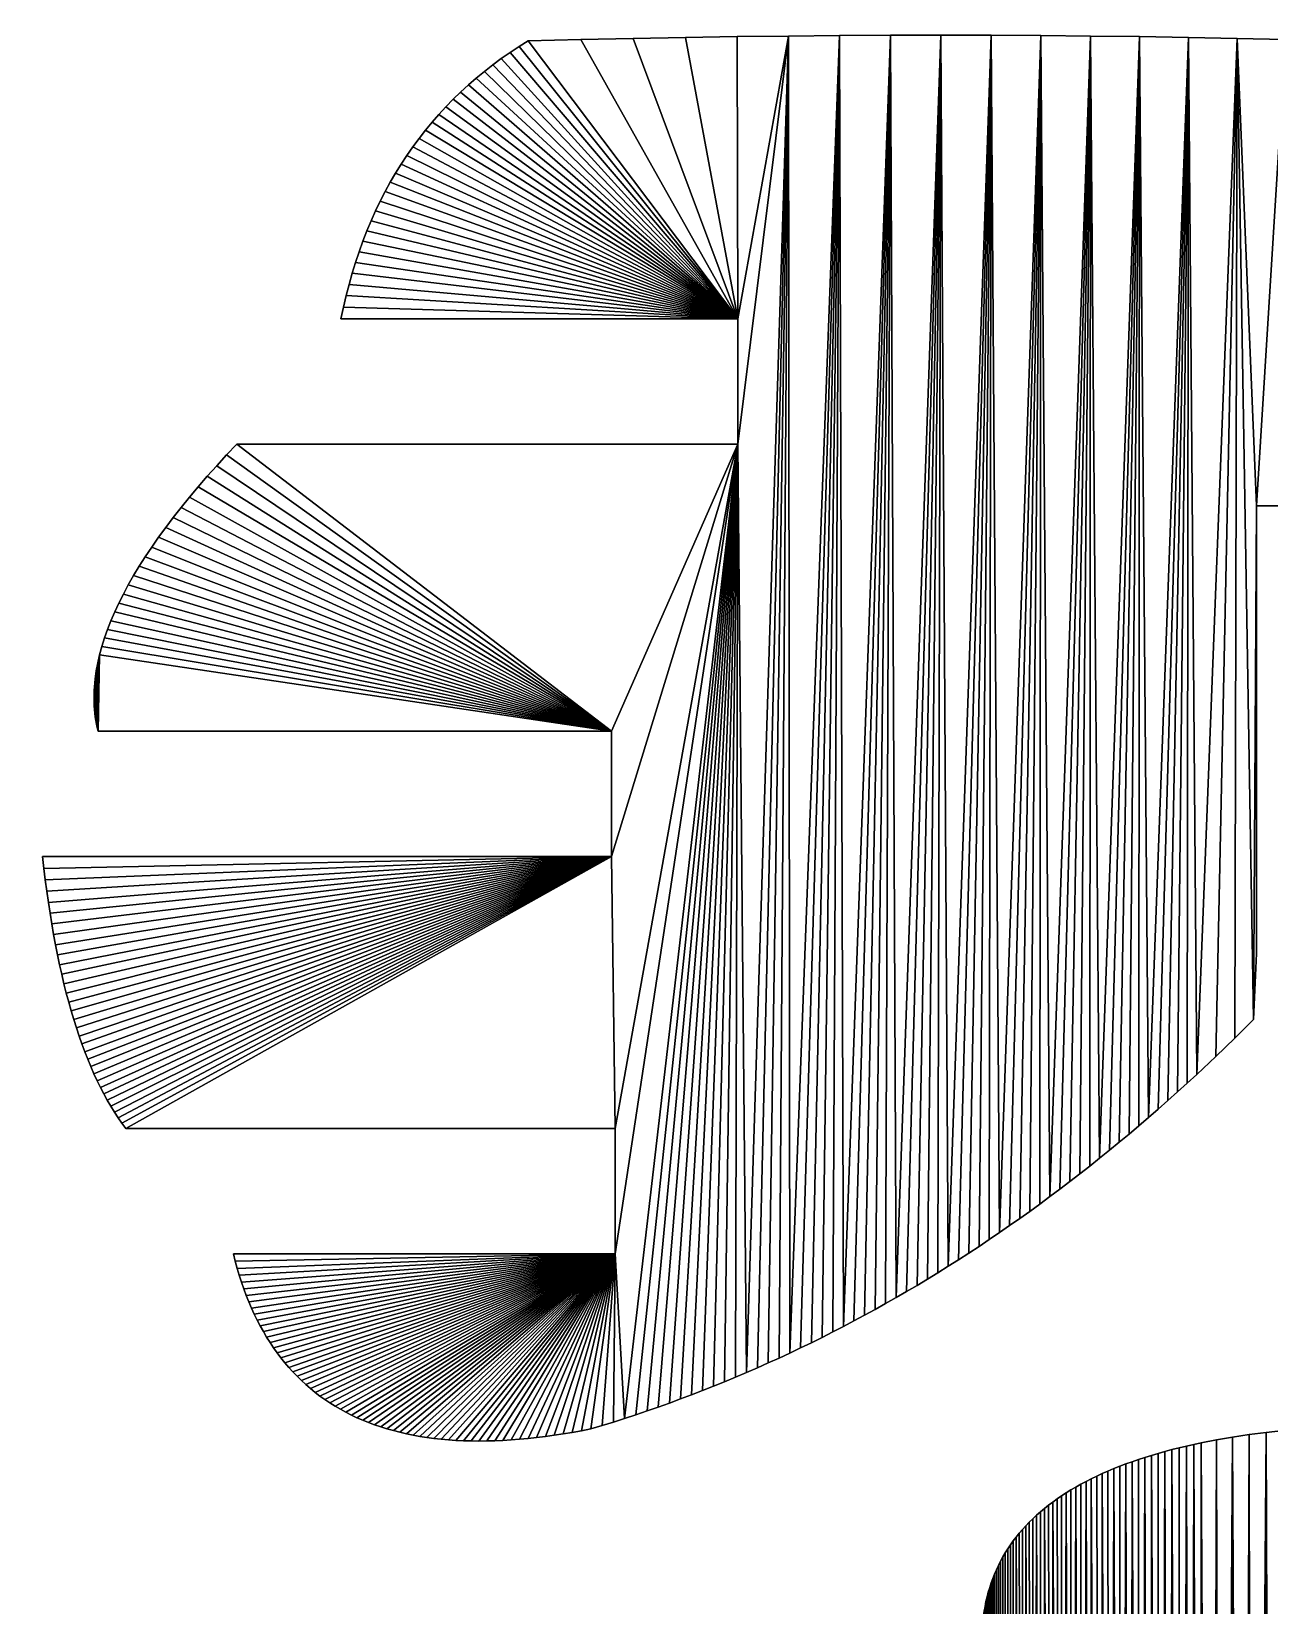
# Model space of a CAD drawing. Extents: x 10 to 917, y 10 to 841.
# Drawn here: x 588.3 to 650.9, y 414.1 to 493.7 of the extents above; entities that cross this region are included whole.
import ezdxf

# ---------------------------------------------------------------- set-up
doc = ezdxf.new("R2010")
doc.units = 0
doc.header["$MEASUREMENT"] = 0
doc.layers.get('0').update_dxf_attribs({"linetype": 'CONTINUOUS'})

msp = doc.modelspace()

# ---------------------------------------------------------------- linework, layer by layer
for p, q in [((626.608, 493.507), (624.009, 493.476)), ((629.191, 493.529), (626.608, 493.507)), ((631.759, 493.543), (629.191, 493.529)), ((634.311, 493.547), (631.759, 493.543)), ((636.847, 493.543), (634.311, 493.547)), ((639.368, 493.529), (636.847, 493.543)), ((641.872, 493.507), (639.368, 493.529)), ((644.361, 493.476), (641.872, 493.507)), ((612.988, 492.973), (612.533, 492.673)), ((613.454, 493.262), (612.988, 492.973)), ((616.116, 493.329), (613.454, 493.262)), ((618.763, 493.387), (616.116, 493.329)), ((621.394, 493.436), (618.763, 493.387)), ((624.009, 493.476), (621.394, 493.436)), ((646.834, 493.436), (644.361, 493.476)), ((649.292, 493.387), (646.834, 493.436)), ((651.733, 493.329), (649.292, 493.387)), ((611.656, 492.046), (611.234, 491.718)), ((612.089, 492.364), (611.656, 492.046)), ((612.533, 492.673), (612.089, 492.364)), ((610.822, 491.38), (610.422, 491.032)), ((611.234, 491.718), (610.822, 491.38)), ((610.033, 490.675), (609.654, 490.309)), ((610.422, 491.032), (610.033, 490.675)), ((608.931, 489.546), (608.585, 489.15)), ((609.287, 489.932), (608.931, 489.546)), ((609.654, 490.309), (609.287, 489.932)), ((608.251, 488.745), (607.927, 488.33)), ((608.585, 489.15), (608.251, 488.745)), ((607.927, 488.33), (607.615, 487.905)), ((607.313, 487.471), (607.023, 487.027)), ((607.615, 487.905), (607.313, 487.471)), ((606.743, 486.574), (606.474, 486.111)), ((607.023, 487.027), (606.743, 486.574)), ((606.217, 485.638), (605.97, 485.155)), ((606.474, 486.111), (606.217, 485.638)), ((605.97, 485.155), (605.734, 484.663)), ((605.509, 484.161), (605.295, 483.65)), ((605.734, 484.663), (605.509, 484.161)), ((605.295, 483.65), (605.093, 483.129)), ((604.901, 482.598), (604.72, 482.058)), ((605.093, 483.129), (604.901, 482.598)), ((604.72, 482.058), (604.55, 481.508)), ((604.391, 480.948), (604.243, 480.379)), ((604.55, 481.508), (604.391, 480.948)), ((604.243, 480.379), (604.106, 479.8)), ((604.106, 479.8), (603.98, 479.212)), ((603.98, 479.212), (624.046, 479.212)), ((624.046, 479.212), (624.046, 472.87)), ((598.716, 472.87), (598.199, 472.322)), ((624.046, 472.87), (598.716, 472.87)), ((598.199, 472.322), (597.702, 471.781)), ((597.223, 471.245), (596.764, 470.715)), ((597.702, 471.781), (597.223, 471.245)), ((596.764, 470.715), (596.324, 470.192)), ((595.903, 469.674), (595.502, 469.163)), ((596.324, 470.192), (595.903, 469.674)), ((650.275, 469.754), (656.615, 469.754)), ((650.275, 447.107), (650.275, 469.754)), ((595.502, 469.163), (595.119, 468.658)), ((594.756, 468.159), (594.412, 467.666)), ((595.119, 468.658), (594.756, 468.159)), ((594.412, 467.666), (594.087, 467.179)), ((593.782, 466.698), (593.495, 466.223)), ((594.087, 467.179), (593.782, 466.698)), ((593.228, 465.754), (592.98, 465.291)), ((593.495, 466.223), (593.228, 465.754)), ((592.98, 465.291), (592.751, 464.835)), ((592.541, 464.384), (592.351, 463.94)), ((592.751, 464.835), (592.541, 464.384)), ((592.179, 463.501), (592.027, 463.069)), ((592.351, 463.94), (592.179, 463.501)), ((591.894, 462.643), (591.78, 462.223)), ((592.027, 463.069), (591.894, 462.643)), ((591.686, 461.809), (591.61, 461.401)), ((591.78, 462.223), (591.686, 461.809)), ((591.554, 460.999), (591.533, 460.8)), ((591.61, 461.401), (591.554, 460.999)), ((591.499, 460.213), (591.498, 460.02)), ((591.506, 460.407), (591.499, 460.213)), ((591.517, 460.603), (591.506, 460.407)), ((591.533, 460.8), (591.517, 460.603)), ((591.498, 460.02), (591.501, 459.829)), ((591.501, 459.829), (591.509, 459.64)), ((591.509, 459.64), (591.521, 459.452)), ((591.521, 459.452), (591.539, 459.265)), ((591.539, 459.265), (591.561, 459.08)), ((591.561, 459.08), (591.588, 458.897)), ((591.588, 458.897), (591.62, 458.715)), ((591.62, 458.715), (591.657, 458.534)), ((591.657, 458.534), (591.698, 458.355)), ((591.698, 458.355), (617.665, 458.355)), ((617.665, 458.355), (617.665, 452.013)), ((588.891, 452.013), (588.959, 451.418)), ((617.665, 452.013), (588.891, 452.013)), ((588.959, 451.418), (589.031, 450.834)), ((589.031, 450.834), (589.107, 450.261)), ((589.107, 450.261), (589.187, 449.699)), ((589.187, 449.699), (589.271, 449.147)), ((589.271, 449.147), (589.36, 448.606)), ((589.36, 448.606), (589.452, 448.075)), ((589.452, 448.075), (589.549, 447.555)), ((589.549, 447.555), (589.65, 447.046)), ((589.65, 447.046), (589.755, 446.547)), ((589.755, 446.547), (589.863, 446.059)), ((650.124, 443.778), (650.275, 447.107)), ((589.863, 446.059), (589.977, 445.581)), ((589.977, 445.581), (590.094, 445.114)), ((590.094, 445.114), (590.215, 444.658)), ((590.215, 444.658), (590.341, 444.213)), ((590.341, 444.213), (590.47, 443.778)), ((590.47, 443.778), (590.604, 443.353)), ((590.604, 443.353), (590.741, 442.939)), ((649.172, 442.833), (650.124, 443.778)), ((590.741, 442.939), (590.883, 442.536)), ((648.214, 441.908), (649.172, 442.833)), ((590.883, 442.536), (591.029, 442.144)), ((591.029, 442.144), (591.179, 441.762)), ((591.179, 441.762), (591.334, 441.39)), ((647.25, 441.002), (648.214, 441.908)), ((591.334, 441.39), (591.492, 441.03)), ((591.492, 441.03), (591.654, 440.68)), ((646.766, 440.556), (647.25, 441.002)), ((591.654, 440.68), (591.821, 440.34)), ((591.821, 440.34), (591.992, 440.011)), ((646.28, 440.115), (646.766, 440.556)), ((591.992, 440.011), (592.166, 439.693)), ((592.166, 439.693), (592.345, 439.386)), ((592.345, 439.386), (592.528, 439.089)), ((645.304, 439.247), (645.793, 439.679)), ((645.793, 439.679), (646.28, 440.115)), ((592.528, 439.089), (592.715, 438.802)), ((592.715, 438.802), (592.906, 438.526)), ((644.322, 438.399), (644.814, 438.82)), ((644.814, 438.82), (645.304, 439.247)), ((592.906, 438.526), (593.102, 438.261)), ((593.102, 438.261), (617.84, 438.261)), ((617.84, 438.261), (617.84, 431.919)), ((643.333, 437.569), (643.828, 437.981)), ((643.828, 437.981), (644.322, 438.399)), ((642.338, 436.759), (642.836, 437.162)), ((642.836, 437.162), (643.333, 437.569)), ((641.337, 435.968), (641.838, 436.361)), ((641.838, 436.361), (642.338, 436.759)), ((640.33, 435.196), (640.834, 435.58)), ((640.834, 435.58), (641.337, 435.968)), ((639.317, 434.443), (639.824, 434.817)), ((639.824, 434.817), (640.33, 435.196)), ((638.297, 433.71), (638.808, 434.074)), ((638.808, 434.074), (639.317, 434.443)), ((637.271, 432.996), (637.785, 433.351)), ((637.785, 433.351), (638.297, 433.71)), ((635.721, 431.96), (636.24, 432.301)), ((636.24, 432.301), (636.756, 432.646)), ((636.756, 432.646), (637.271, 432.996)), ((598.541, 431.919), (598.634, 431.551)), ((617.84, 431.919), (598.541, 431.919)), ((598.634, 431.551), (598.734, 431.191)), ((634.68, 431.294), (635.202, 431.625)), ((635.202, 431.625), (635.721, 431.96)), ((598.734, 431.191), (598.839, 430.839)), ((598.839, 430.839), (598.951, 430.493)), ((633.107, 430.331), (633.633, 430.647)), ((633.633, 430.647), (634.158, 430.968)), ((634.158, 430.968), (634.68, 431.294)), ((598.951, 430.493), (599.068, 430.155)), ((599.068, 430.155), (599.192, 429.824)), ((599.192, 429.824), (599.321, 429.501)), ((632.051, 429.713), (632.58, 430.019)), ((632.58, 430.019), (633.107, 430.331)), ((599.321, 429.501), (599.456, 429.184)), ((599.456, 429.184), (599.598, 428.875)), ((630.454, 428.821), (630.988, 429.113)), ((630.988, 429.113), (631.52, 429.411)), ((631.52, 429.411), (632.051, 429.713)), ((599.598, 428.875), (599.745, 428.574)), ((599.745, 428.574), (599.899, 428.279)), ((599.899, 428.279), (600.058, 427.992)), ((628.844, 427.973), (629.383, 428.251)), ((629.383, 428.251), (629.919, 428.534)), ((629.919, 428.534), (630.454, 428.821)), ((600.058, 427.992), (600.224, 427.712)), ((600.224, 427.712), (600.395, 427.439)), ((600.395, 427.439), (600.572, 427.174)), ((627.22, 427.168), (627.763, 427.431)), ((627.763, 427.431), (628.305, 427.7)), ((628.305, 427.7), (628.844, 427.973)), ((600.572, 427.174), (600.756, 426.916)), ((600.756, 426.916), (600.945, 426.665)), ((600.945, 426.665), (601.141, 426.421)), ((625.582, 426.406), (626.13, 426.655)), ((626.13, 426.655), (626.676, 426.909)), ((626.676, 426.909), (627.22, 427.168)), ((601.141, 426.421), (601.342, 426.185)), ((601.342, 426.185), (601.55, 425.956)), ((601.55, 425.956), (601.763, 425.734)), ((623.931, 425.687), (624.483, 425.922)), ((624.483, 425.922), (625.033, 426.162)), ((625.033, 426.162), (625.582, 426.406)), ((601.763, 425.734), (601.982, 425.519)), ((601.982, 425.519), (602.208, 425.312)), ((602.208, 425.312), (602.439, 425.112)), ((602.439, 425.112), (602.677, 424.919)), ((622.265, 425.012), (622.822, 425.232)), ((622.822, 425.232), (623.377, 425.457)), ((623.377, 425.457), (623.931, 425.687)), ((602.677, 424.919), (602.92, 424.734)), ((602.92, 424.734), (603.169, 424.556)), ((603.169, 424.556), (603.425, 424.385)), ((603.425, 424.385), (603.686, 424.221)), ((620.023, 424.178), (620.585, 424.379)), ((620.585, 424.379), (621.147, 424.585)), ((621.147, 424.585), (621.707, 424.796)), ((621.707, 424.796), (622.265, 425.012)), ((603.686, 424.221), (603.953, 424.065)), ((603.953, 424.065), (604.227, 423.915)), ((604.227, 423.915), (604.506, 423.774)), ((604.506, 423.774), (604.792, 423.639)), ((604.792, 423.639), (605.083, 423.512)), ((605.083, 423.512), (605.38, 423.392)), ((617.755, 423.421), (618.325, 423.603)), ((618.325, 423.603), (618.892, 423.79)), ((618.892, 423.79), (619.458, 423.982)), ((619.458, 423.982), (620.023, 424.178)), ((605.38, 423.392), (605.684, 423.279)), ((605.684, 423.279), (605.993, 423.173)), ((605.993, 423.173), (606.308, 423.075)), ((606.308, 423.075), (606.63, 422.984)), ((606.63, 422.984), (606.957, 422.9)), ((606.957, 422.9), (607.29, 422.824)), ((607.29, 422.824), (607.63, 422.755)), ((607.63, 422.755), (607.975, 422.693)), ((607.975, 422.693), (608.326, 422.638)), ((613.875, 422.636), (614.316, 422.691)), ((614.316, 422.691), (614.764, 422.752)), ((614.764, 422.752), (615.217, 422.821)), ((615.217, 422.821), (615.676, 422.898)), ((615.676, 422.898), (616.141, 422.981)), ((616.141, 422.981), (616.613, 423.072)), ((616.613, 423.072), (617.185, 423.244)), ((617.185, 423.244), (617.755, 423.421)), ((649.061, 422.658), (648.255, 422.519)), ((649.894, 422.784), (649.061, 422.658)), ((650.753, 422.896), (649.894, 422.784)), ((651.638, 422.996), (650.753, 422.896)), ((608.326, 422.638), (608.684, 422.591)), ((608.684, 422.591), (609.047, 422.551)), ((609.047, 422.551), (609.416, 422.518)), ((609.416, 422.518), (609.792, 422.492)), ((609.792, 422.492), (610.173, 422.474)), ((610.173, 422.474), (610.56, 422.463)), ((610.56, 422.463), (610.954, 422.459)), ((610.954, 422.459), (611.353, 422.463)), ((611.353, 422.463), (611.758, 422.474)), ((611.758, 422.474), (612.17, 422.492)), ((612.17, 422.492), (612.587, 422.517)), ((612.587, 422.517), (613.01, 422.549)), ((613.01, 422.549), (613.44, 422.589)), ((613.44, 422.589), (613.875, 422.636)), ((645.643, 421.931), (645.296, 421.834)), ((645.996, 422.025), (645.643, 421.931)), ((646.356, 422.115), (645.996, 422.025)), ((646.723, 422.202), (646.356, 422.115)), ((647.096, 422.286), (646.723, 422.202)), ((647.476, 422.367), (647.096, 422.286)), ((648.255, 422.519), (647.476, 422.367)), ((643.055, 421.063), (642.761, 420.94)), ((643.355, 421.183), (643.055, 421.063)), ((643.662, 421.299), (643.355, 421.183)), ((643.976, 421.413), (643.662, 421.299)), ((644.296, 421.523), (643.976, 421.413)), ((644.623, 421.63), (644.296, 421.523)), ((644.956, 421.733), (644.623, 421.63)), ((645.296, 421.834), (644.956, 421.733)), ((641.391, 420.276), (641.137, 420.133)), ((641.652, 420.415), (641.391, 420.276)), ((641.919, 420.551), (641.652, 420.415)), ((642.193, 420.684), (641.919, 420.551)), ((642.474, 420.814), (642.193, 420.684)), ((642.761, 420.94), (642.474, 420.814)), ((640.187, 419.53), (639.966, 419.371)), ((640.415, 419.685), (640.187, 419.53)), ((640.649, 419.838), (640.415, 419.685)), ((640.89, 419.987), (640.649, 419.838)), ((641.137, 420.133), (640.89, 419.987)), ((639.149, 418.703), (638.961, 418.527)), ((639.343, 418.875), (639.149, 418.703)), ((639.544, 419.043), (639.343, 418.875)), ((639.752, 419.209), (639.544, 419.043)), ((639.966, 419.371), (639.752, 419.209)), ((638.437, 417.982), (638.275, 417.794)), ((638.605, 418.167), (638.437, 417.982)), ((638.78, 418.349), (638.605, 418.167)), ((638.961, 418.527), (638.78, 418.349)), ((637.831, 417.21), (637.696, 417.009)), ((637.973, 417.408), (637.831, 417.21)), ((638.121, 417.603), (637.973, 417.408)), ((638.275, 417.794), (638.121, 417.603)), ((637.331, 416.385), (637.223, 416.171)), ((637.446, 416.596), (637.331, 416.385)), ((637.568, 416.804), (637.446, 416.596)), ((637.696, 417.009), (637.568, 416.804)), ((636.937, 415.509), (636.855, 415.282)), ((637.026, 415.733), (636.937, 415.509)), ((637.121, 415.954), (637.026, 415.733)), ((637.223, 416.171), (637.121, 415.954)), ((636.711, 414.817), (636.649, 414.58)), ((636.78, 415.051), (636.711, 414.817)), ((636.855, 415.282), (636.78, 415.051)), ((636.593, 414.34), (636.544, 414.096)), ((636.649, 414.58), (636.593, 414.34))]:
    msp.add_line(p, q)

# ---------------------------------------------------------------- meshes
mesh = msp.add_polyface()
corners = [(585.198, 482.883), (599.873, 584.791), (585.581, 484.454), (585.959, 486.027), (586.333, 487.602), (586.702, 489.179), (587.066, 490.759), (587.425, 492.342), (587.779, 493.927), (588.129, 495.514), (588.473, 497.104), (588.813, 498.696), (589.148, 500.29), (589.479, 501.887), (589.804, 503.486), (590.125, 505.088), (590.441, 506.692), (581.665, 537.243), (584.877, 561.047), (581.744, 472.575), (583.231, 476.069), (583.449, 476.669), (583.66, 477.275), (583.862, 477.886), (584.055, 478.502), (584.24, 479.123), (584.417, 479.75), (584.81, 481.315), (577.269, 519.829), (564.434, 521.249), (564.747, 522.886), (565.094, 524.739), (565.473, 526.807), (565.886, 529.092), (566.331, 531.593), (566.81, 534.31), (567.321, 537.243), (577.269, 513.487), (577.494, 465.645), (570.795, 496.997), (562.217, 513.487)]
mesh.append_faces([[corners[k] for k in face] for face in [(0, 1, 2), (2, 1, 3), (3, 1, 4), (4, 1, 5), (5, 1, 6), (6, 1, 7), (7, 1, 8), (8, 1, 9), (9, 1, 10), (10, 1, 11), (11, 1, 12), (12, 1, 13), (13, 1, 14), (14, 1, 15), (15, 1, 16), (20, 18, 21), (21, 18, 22), (22, 18, 23), (23, 18, 24), (24, 18, 25), (25, 18, 26), (26, 18, 27), (27, 18, 0), (28, 17, 37)]], dxfattribs={"vtx0": -1, "vtx1": -1})
mesh.append_faces([[corners[k] for k in face] for face in [(17, 18, 19), (37, 17, 38)]], dxfattribs={"vtx0": -1, "vtx1": -1, "vtx2": -1})
mesh.append_faces([[corners[k] for k in face] for face in [(28, 29, 30), (28, 30, 31), (28, 31, 32), (28, 32, 33), (28, 33, 34), (28, 34, 35), (28, 35, 36), (28, 36, 17), (39, 40, 37)]], dxfattribs={"vtx0": -1, "vtx2": -1})
mesh = msp.add_polyface()
corners = [(584.877, 561.047), (599.873, 584.791), (585.198, 482.883), (590.441, 506.692), (590.752, 508.298), (591.058, 509.907), (591.36, 511.519), (591.657, 513.132), (591.948, 514.748), (592.236, 516.367), (592.518, 517.988), (592.795, 519.611), (593.068, 521.236), (593.336, 522.865), (593.599, 524.495), (593.857, 526.128), (594.111, 527.763), (594.36, 529.401), (594.604, 531.041), (594.843, 532.683), (595.077, 534.328), (595.306, 535.976), (595.531, 537.625), (595.751, 539.277), (595.966, 540.932), (596.176, 542.589), (596.382, 544.248), (596.582, 545.91), (596.778, 547.574), (596.969, 549.24), (597.156, 550.909), (597.337, 552.58), (568.729, 547.792), (581.665, 543.584), (568.377, 543.584), (569.081, 552.105), (569.433, 556.524), (569.785, 561.047), (581.665, 537.243)]
mesh.append_faces([[corners[k] for k in face] for face in [(32, 33, 34)]], dxfattribs={"vtx0": -1})
mesh.append_faces([[corners[k] for k in face] for face in [(3, 1, 4), (4, 1, 5), (5, 1, 6), (6, 1, 7), (7, 1, 8), (8, 1, 9), (9, 1, 10), (10, 1, 11), (11, 1, 12), (12, 1, 13), (13, 1, 14), (14, 1, 15), (15, 1, 16), (16, 1, 17), (17, 1, 18), (18, 1, 19), (19, 1, 20), (20, 1, 21), (21, 1, 22), (22, 1, 23), (23, 1, 24), (24, 1, 25), (25, 1, 26), (26, 1, 27), (27, 1, 28), (28, 1, 29), (29, 1, 30), (30, 1, 31), (33, 0, 38)]], dxfattribs={"vtx0": -1, "vtx1": -1})
mesh.append_faces([[corners[k] for k in face] for face in [(0, 1, 2)]], dxfattribs={"vtx0": -1, "vtx1": -1, "vtx2": -1})
mesh.append_faces([[corners[k] for k in face] for face in [(33, 32, 35), (33, 35, 36), (33, 36, 37), (33, 37, 0)]], dxfattribs={"vtx0": -1, "vtx2": -1})
mesh = msp.add_polyface()
corners = [(624.046, 479.212), (607.615, 487.905), (607.927, 488.33), (608.251, 488.745), (608.585, 489.15), (608.931, 489.546), (609.287, 489.932), (609.654, 490.309), (610.033, 490.675), (610.422, 491.032), (610.822, 491.38), (611.234, 491.718), (611.656, 492.046), (612.089, 492.364), (612.533, 492.673), (612.988, 492.973), (613.454, 493.262), (616.116, 493.329), (618.763, 493.387), (621.394, 493.436), (624.009, 493.476), (626.608, 493.507), (624.046, 472.87), (624.483, 425.922), (626.676, 426.909), (629.191, 493.529), (629.383, 428.251), (631.759, 493.543), (632.051, 429.713), (634.311, 493.547), (634.68, 431.294), (636.847, 493.543), (637.271, 432.996), (639.368, 493.529), (639.824, 434.817), (641.872, 493.507), (642.338, 436.759), (644.361, 493.476), (644.322, 438.399), (644.814, 438.82), (646.834, 493.436), (645.304, 439.247), (645.793, 439.679), (617.665, 458.355), (598.716, 472.87), (617.665, 452.013)]
mesh.append_faces([[corners[k] for k in face] for face in [(0, 21, 22), (38, 37, 39), (39, 40, 41), (41, 40, 42), (43, 22, 45)]], dxfattribs={"vtx0": -1, "vtx1": -1})
mesh.append_faces([[corners[k] for k in face] for face in [(22, 21, 23)]], dxfattribs={"vtx0": -1, "vtx1": -1, "vtx2": -1})
mesh.append_faces([[corners[k] for k in face] for face in [(0, 1, 2), (0, 2, 3), (0, 3, 4), (0, 4, 5), (0, 5, 6), (0, 6, 7), (0, 7, 8), (0, 8, 9), (0, 9, 10), (0, 10, 11), (0, 11, 12), (0, 12, 13), (0, 13, 14), (0, 14, 15), (0, 15, 16), (0, 16, 17), (0, 17, 18), (0, 18, 19), (0, 19, 20), (0, 20, 21), (24, 21, 25), (26, 25, 27), (28, 27, 29), (30, 29, 31), (32, 31, 33), (34, 33, 35), (36, 35, 37), (39, 37, 40), (43, 44, 22)]], dxfattribs={"vtx0": -1, "vtx2": -1})
mesh = msp.add_polyface()
corners = [(624.483, 425.922), (626.608, 493.507), (625.033, 426.162), (625.582, 426.406), (626.13, 426.655), (626.676, 426.909), (629.191, 493.529), (627.22, 427.168), (617.665, 452.013), (624.046, 472.87), (617.84, 438.261), (617.84, 431.919), (618.325, 423.603), (618.892, 423.79), (619.458, 423.982), (620.023, 424.178), (620.585, 424.379), (621.147, 424.585), (621.707, 424.796), (622.265, 425.012), (622.822, 425.232), (623.377, 425.457), (623.931, 425.687), (610.954, 422.459), (611.353, 422.463), (611.758, 422.474), (612.17, 422.492), (612.587, 422.517), (613.01, 422.549), (613.44, 422.589), (613.875, 422.636), (614.316, 422.691), (614.764, 422.752), (615.217, 422.821), (615.676, 422.898), (616.141, 422.981), (616.613, 423.072), (617.185, 423.244), (617.755, 423.421)]
mesh.append_faces([[corners[k] for k in face] for face in [(0, 1, 2), (2, 1, 3), (3, 1, 4), (4, 1, 5), (5, 6, 7), (10, 9, 11), (12, 9, 13), (13, 9, 14), (14, 9, 15), (15, 9, 16), (16, 9, 17), (17, 9, 18), (18, 9, 19), (19, 9, 20), (20, 9, 21), (21, 9, 22), (22, 9, 0), (23, 11, 24), (24, 11, 25), (25, 11, 26), (26, 11, 27), (27, 11, 28), (28, 11, 29), (29, 11, 30), (30, 11, 31), (31, 11, 32), (32, 11, 33), (33, 11, 34), (34, 11, 35), (35, 11, 36), (36, 11, 37), (37, 11, 38), (38, 11, 12)]], dxfattribs={"vtx0": -1, "vtx1": -1})
mesh.append_faces([[corners[k] for k in face] for face in [(8, 9, 10), (11, 9, 12)]], dxfattribs={"vtx0": -1, "vtx1": -1, "vtx2": -1})
mesh = msp.add_polyface()
corners = [(627.22, 427.168), (629.191, 493.529), (627.763, 427.431), (628.305, 427.7), (628.844, 427.973), (629.383, 428.251), (631.759, 493.543), (629.919, 428.534), (630.454, 428.821), (630.988, 429.113), (631.52, 429.411), (632.051, 429.713), (634.311, 493.547), (632.58, 430.019), (633.107, 430.331), (633.633, 430.647), (634.158, 430.968), (634.68, 431.294), (636.847, 493.543), (635.202, 431.625), (635.721, 431.96), (636.24, 432.301), (636.756, 432.646), (637.271, 432.996), (639.368, 493.529), (637.785, 433.351), (638.297, 433.71), (638.808, 434.074), (639.317, 434.443), (639.824, 434.817), (641.872, 493.507), (640.33, 435.196), (640.834, 435.58), (641.337, 435.968), (641.838, 436.361), (642.338, 436.759), (644.361, 493.476), (642.836, 437.162), (643.333, 437.569), (643.828, 437.981), (644.322, 438.399), (650.124, 443.778), (650.275, 469.754), (650.275, 447.107), (657.1, 449.532), (656.615, 449.218), (656.615, 469.754)]
mesh.append_faces([[corners[k] for k in face] for face in [(41, 42, 43)]], dxfattribs={"vtx0": -1})
mesh.append_faces([[corners[k] for k in face] for face in [(0, 1, 2), (2, 1, 3), (3, 1, 4), (4, 1, 5), (5, 6, 7), (7, 6, 8), (8, 6, 9), (9, 6, 10), (10, 6, 11), (11, 12, 13), (13, 12, 14), (14, 12, 15), (15, 12, 16), (16, 12, 17), (17, 18, 19), (19, 18, 20), (20, 18, 21), (21, 18, 22), (22, 18, 23), (23, 24, 25), (25, 24, 26), (26, 24, 27), (27, 24, 28), (28, 24, 29), (29, 30, 31), (31, 30, 32), (32, 30, 33), (33, 30, 34), (34, 30, 35), (35, 36, 37), (37, 36, 38), (38, 36, 39), (39, 36, 40)]], dxfattribs={"vtx0": -1, "vtx1": -1})
mesh.append_faces([[corners[k] for k in face] for face in [(44, 45, 46)]], dxfattribs={"vtx2": -1})
mesh = msp.add_polyface()
corners = [(645.793, 439.679), (646.834, 493.436), (646.28, 440.115), (646.766, 440.556), (647.25, 441.002), (649.292, 493.387), (648.214, 441.908), (649.172, 442.833), (650.124, 443.778), (650.275, 469.754), (651.733, 493.329), (656.615, 469.754), (654.159, 493.262), (656.569, 493.186), (658.963, 493.102), (657.1, 449.532), (657.587, 449.84), (658.077, 450.141), (658.569, 450.435), (659.064, 450.722), (661.342, 493.008), (659.562, 451.003), (660.063, 451.276), (660.566, 451.543), (661.072, 451.802), (661.58, 452.055), (663.705, 492.906), (662.091, 452.301), (662.605, 452.541), (663.121, 452.773), (663.64, 452.998), (664.162, 453.217), (666.052, 492.794), (664.686, 453.429), (665.213, 453.634), (665.743, 453.832), (666.275, 454.023)]
mesh.append_faces([[corners[k] for k in face] for face in [(0, 1, 2), (2, 1, 3), (3, 1, 4), (4, 5, 6), (6, 5, 7), (7, 5, 8), (9, 10, 11), (15, 14, 16), (16, 14, 17), (17, 14, 18), (18, 14, 19), (19, 20, 21), (21, 20, 22), (22, 20, 23), (23, 20, 24), (24, 20, 25), (25, 26, 27), (27, 26, 28), (28, 26, 29), (29, 26, 30), (30, 26, 31), (31, 32, 33), (33, 32, 34), (34, 32, 35), (35, 32, 36)]], dxfattribs={"vtx0": -1, "vtx1": -1})
mesh.append_faces([[corners[k] for k in face] for face in [(8, 5, 9), (11, 14, 15)]], dxfattribs={"vtx0": -1, "vtx1": -1, "vtx2": -1})
mesh.append_faces([[corners[k] for k in face] for face in [(4, 1, 5), (9, 5, 10), (11, 10, 12), (11, 12, 13), (11, 13, 14), (19, 14, 20), (25, 20, 26), (31, 26, 32)]], dxfattribs={"vtx0": -1, "vtx2": -1})
mesh = msp.add_polyface()
corners = [(604.106, 479.8), (624.046, 479.212), (603.98, 479.212), (604.243, 480.379), (604.391, 480.948), (604.55, 481.508), (604.72, 482.058), (604.901, 482.598), (605.093, 483.129), (605.295, 483.65), (605.509, 484.161), (605.734, 484.663), (605.97, 485.155), (606.217, 485.638), (606.474, 486.111), (606.743, 486.574), (607.023, 487.027), (607.313, 487.471), (607.615, 487.905), (617.665, 458.355), (592.351, 463.94), (592.541, 464.384), (592.751, 464.835), (592.98, 465.291), (593.228, 465.754), (593.495, 466.223), (593.782, 466.698), (594.087, 467.179), (594.412, 467.666), (594.756, 468.159), (595.119, 468.658), (595.502, 469.163), (595.903, 469.674), (596.324, 470.192), (596.764, 470.715), (597.223, 471.245), (597.702, 471.781), (598.199, 472.322), (598.716, 472.87)]
mesh.append_faces([[corners[k] for k in face] for face in [(0, 1, 2)]], dxfattribs={"vtx0": -1})
mesh.append_faces([[corners[k] for k in face] for face in [(1, 0, 3), (1, 3, 4), (1, 4, 5), (1, 5, 6), (1, 6, 7), (1, 7, 8), (1, 8, 9), (1, 9, 10), (1, 10, 11), (1, 11, 12), (1, 12, 13), (1, 13, 14), (1, 14, 15), (1, 15, 16), (1, 16, 17), (1, 17, 18), (19, 20, 21), (19, 21, 22), (19, 22, 23), (19, 23, 24), (19, 24, 25), (19, 25, 26), (19, 26, 27), (19, 27, 28), (19, 28, 29), (19, 29, 30), (19, 30, 31), (19, 31, 32), (19, 32, 33), (19, 33, 34), (19, 34, 35), (19, 35, 36), (19, 36, 37), (19, 37, 38)]], dxfattribs={"vtx0": -1, "vtx2": -1})
mesh = msp.add_polyface()
corners = [(591.499, 460.213), (591.501, 459.829), (591.498, 460.02), (591.506, 460.407), (591.509, 459.64), (591.517, 460.603), (591.521, 459.452), (591.533, 460.8), (591.539, 459.265), (591.554, 460.999), (591.561, 459.08), (591.61, 461.401), (591.588, 458.897), (591.62, 458.715), (591.686, 461.809), (591.657, 458.534), (591.698, 458.355), (591.78, 462.223), (617.665, 458.355), (591.894, 462.643), (592.027, 463.069), (592.179, 463.501), (592.351, 463.94), (617.665, 452.013), (588.959, 451.418), (588.891, 452.013), (589.031, 450.834), (589.107, 450.261), (589.187, 449.699), (589.271, 449.147), (589.36, 448.606), (589.452, 448.075), (589.549, 447.555), (589.65, 447.046), (589.755, 446.547), (589.863, 446.059), (589.977, 445.581), (590.094, 445.114), (590.215, 444.658)]
mesh.append_faces([[corners[k] for k in face] for face in [(0, 1, 2), (23, 24, 25)]], dxfattribs={"vtx0": -1})
mesh.append_faces([[corners[k] for k in face] for face in [(1, 3, 4), (4, 5, 6), (6, 7, 8), (8, 9, 10), (10, 11, 12), (12, 11, 13), (13, 14, 15), (15, 14, 16), (16, 17, 18), (24, 23, 26), (26, 23, 27), (27, 23, 28), (28, 23, 29), (29, 23, 30), (30, 23, 31), (31, 23, 32), (32, 23, 33), (33, 23, 34), (34, 23, 35), (35, 23, 36), (36, 23, 37), (37, 23, 38)]], dxfattribs={"vtx0": -1, "vtx1": -1})
mesh.append_faces([[corners[k] for k in face] for face in [(1, 0, 3), (4, 3, 5), (6, 5, 7), (8, 7, 9), (10, 9, 11), (13, 11, 14), (16, 14, 17), (18, 17, 19), (18, 19, 20), (18, 20, 21), (18, 21, 22)]], dxfattribs={"vtx0": -1, "vtx2": -1})
mesh = msp.add_polyface()
corners = [(617.84, 431.919), (598.634, 431.551), (598.541, 431.919), (598.734, 431.191), (598.839, 430.839), (598.951, 430.493), (599.068, 430.155), (599.192, 429.824), (599.321, 429.501), (599.456, 429.184), (599.598, 428.875), (599.745, 428.574), (599.899, 428.279), (600.058, 427.992), (600.224, 427.712), (600.395, 427.439), (600.572, 427.174), (600.756, 426.916), (590.215, 444.658), (617.665, 452.013), (590.341, 444.213), (590.47, 443.778), (590.604, 443.353), (590.741, 442.939), (590.883, 442.536), (591.029, 442.144), (591.179, 441.762), (591.334, 441.39), (591.492, 441.03), (591.654, 440.68), (591.821, 440.34), (591.992, 440.011), (592.166, 439.693), (592.345, 439.386), (592.528, 439.089), (592.715, 438.802), (592.906, 438.526), (593.102, 438.261), (617.84, 438.261)]
mesh.append_faces([[corners[k] for k in face] for face in [(0, 1, 2)]], dxfattribs={"vtx0": -1})
mesh.append_faces([[corners[k] for k in face] for face in [(1, 0, 3), (3, 0, 4), (4, 0, 5), (5, 0, 6), (6, 0, 7), (7, 0, 8), (8, 0, 9), (9, 0, 10), (10, 0, 11), (11, 0, 12), (12, 0, 13), (13, 0, 14), (14, 0, 15), (15, 0, 16), (16, 0, 17), (18, 19, 20), (20, 19, 21), (21, 19, 22), (22, 19, 23), (23, 19, 24), (24, 19, 25), (25, 19, 26), (26, 19, 27), (27, 19, 28), (28, 19, 29), (29, 19, 30), (30, 19, 31), (31, 19, 32), (32, 19, 33), (33, 19, 34), (34, 19, 35), (35, 19, 36), (36, 19, 37), (37, 19, 38)]], dxfattribs={"vtx0": -1, "vtx1": -1})
mesh = msp.add_polyface()
corners = [(665.105, 313.038), (665.517, 423.379), (665.517, 384.513), (665.694, 312.616), (671.867, 384.513), (637.56, 351.165), (637.568, 416.804), (637.704, 350.556), (637.831, 417.21), (637.856, 349.937), (637.973, 417.408), (638.017, 349.306), (638.121, 417.603), (638.492, 348.317), (638.605, 418.167), (638.97, 347.338), (639.149, 418.703), (639.45, 346.371), (639.544, 419.043), (639.932, 345.415), (639.966, 419.371), (640.416, 344.47), (640.649, 419.838), (640.903, 343.536), (641.137, 420.133), (641.392, 342.613), (641.652, 420.415), (641.883, 341.701), (641.919, 420.551), (642.376, 340.801), (642.474, 420.814), (642.872, 339.912), (643.055, 421.063), (643.369, 339.033), (643.662, 421.299), (643.869, 338.166), (643.976, 421.413), (644.371, 337.31), (644.623, 421.63), (644.876, 336.466), (644.956, 421.733), (645.382, 335.632), (645.643, 421.931), (645.891, 334.81), (645.996, 422.025), (646.402, 333.998), (646.723, 422.202), (646.916, 333.198), (647.096, 422.286), (647.431, 332.409), (647.476, 422.367), (647.949, 331.631), (648.255, 422.519), (648.469, 330.864), (649.061, 422.658), (648.991, 330.108), (649.516, 329.364), (649.894, 422.784), (650.042, 328.63), (650.753, 422.896), (650.571, 327.908), (651.103, 327.197), (651.638, 422.996), (651.636, 326.497), (652.171, 325.808), (651.638, 397.053), (657.988, 397.053), (672.607, 424.32), (672.321, 308.714), (686.255, 302.967), (686.281, 430.036), (686.554, 370.577), (693.049, 301.691), (692.904, 370.577), (692.904, 439.835)]
mesh.append_faces([[corners[k] for k in face] for face in [(5, 6, 7), (7, 8, 9), (9, 10, 11), (11, 12, 13), (13, 14, 15), (15, 16, 17), (17, 18, 19), (19, 20, 21), (21, 22, 23), (23, 24, 25), (25, 26, 27), (27, 28, 29), (29, 30, 31), (31, 32, 33), (33, 34, 35), (35, 36, 37), (37, 38, 39), (39, 40, 41), (41, 42, 43), (43, 44, 45), (45, 46, 47), (47, 48, 49), (49, 50, 51), (51, 52, 53), (53, 54, 55), (55, 54, 56), (56, 57, 58), (58, 59, 60), (60, 59, 61), (61, 62, 63)]], dxfattribs={"vtx0": -1, "vtx1": -1})
mesh.append_faces([[corners[k] for k in face] for face in [(4, 67, 68), (69, 70, 71)]], dxfattribs={"vtx0": -1, "vtx1": -1, "vtx2": -1})
mesh.append_faces([[corners[k] for k in face] for face in [(0, 1, 2), (3, 2, 4), (64, 65, 66), (72, 73, 74)]], dxfattribs={"vtx0": -1, "vtx2": -1})
mesh = msp.add_polyface()
corners = [(600.756, 426.916), (617.84, 431.919), (600.945, 426.665), (601.141, 426.421), (601.342, 426.185), (601.55, 425.956), (601.763, 425.734), (601.982, 425.519), (602.208, 425.312), (602.439, 425.112), (602.677, 424.919), (602.92, 424.734), (603.169, 424.556), (603.425, 424.385), (603.686, 424.221), (603.953, 424.065), (604.227, 423.915), (604.506, 423.774), (604.792, 423.639), (605.083, 423.512), (605.38, 423.392), (605.684, 423.279), (605.993, 423.173), (606.308, 423.075), (606.63, 422.984), (606.957, 422.9), (607.29, 422.824), (607.63, 422.755), (607.975, 422.693), (608.326, 422.638), (608.684, 422.591), (609.047, 422.551), (609.416, 422.518), (609.792, 422.492), (610.173, 422.474), (610.56, 422.463), (610.954, 422.459)]
mesh.append_faces([[corners[k] for k in face] for face in [(0, 1, 2), (2, 1, 3), (3, 1, 4), (4, 1, 5), (5, 1, 6), (6, 1, 7), (7, 1, 8), (8, 1, 9), (9, 1, 10), (10, 1, 11), (11, 1, 12), (12, 1, 13), (13, 1, 14), (14, 1, 15), (15, 1, 16), (16, 1, 17), (17, 1, 18), (18, 1, 19), (19, 1, 20), (20, 1, 21), (21, 1, 22), (22, 1, 23), (23, 1, 24), (24, 1, 25), (25, 1, 26), (26, 1, 27), (27, 1, 28), (28, 1, 29), (29, 1, 30), (30, 1, 31), (31, 1, 32), (32, 1, 33), (33, 1, 34), (34, 1, 35), (35, 1, 36)]], dxfattribs={"vtx0": -1, "vtx1": -1})
mesh = msp.add_polyface()
corners = [(665.517, 423.379), (657.988, 397.053), (657.988, 423.379), (658.21, 318.966), (645.891, 334.81), (645.643, 421.931), (645.996, 422.025), (646.402, 333.998), (646.356, 422.115), (646.723, 422.202), (646.916, 333.198), (647.096, 422.286), (647.431, 332.409), (647.476, 422.367), (647.949, 331.631), (648.255, 422.519), (648.469, 330.864), (649.061, 422.658), (649.516, 329.364), (649.894, 422.784), (650.042, 328.63), (650.753, 422.896), (651.103, 327.197), (651.638, 422.996), (651.636, 326.497), (651.638, 397.053), (672.607, 424.32), (671.867, 384.513), (671.866, 424.4), (672.937, 308.426), (673.329, 424.259), (673.782, 307.99), (674.033, 424.215), (674.619, 307.569), (674.719, 424.189), (675.449, 307.162), (675.387, 424.181), (676.037, 424.191), (676.271, 306.769), (676.355, 424.203), (677.085, 306.391), (676.668, 424.219), (676.977, 424.24), (677.282, 424.265), (677.892, 306.027), (677.582, 424.294), (677.877, 424.329), (678.168, 424.367), (678.691, 305.677), (678.454, 424.41), (678.736, 424.458), (679.482, 305.341), (679.013, 424.51), (679.286, 424.566), (679.554, 424.627), (680.265, 305.02), (679.817, 424.693), (680.076, 424.763), (680.331, 424.837), (681.041, 304.714), (680.581, 424.916), (680.826, 425)]
mesh.append_faces([[corners[k] for k in face] for face in [(0, 1, 2), (26, 27, 28)]], dxfattribs={"vtx0": -1})
mesh.append_faces([[corners[k] for k in face] for face in [(1, 0, 3)]], dxfattribs={"vtx0": -1, "vtx1": -1, "vtx2": -1})
mesh.append_faces([[corners[k] for k in face] for face in [(4, 5, 6), (7, 6, 8), (7, 8, 9), (10, 9, 11), (12, 11, 13), (14, 13, 15), (16, 15, 17), (18, 17, 19), (20, 19, 21), (22, 21, 23), (24, 23, 25), (29, 26, 30), (31, 30, 32), (33, 32, 34), (35, 34, 36), (35, 36, 37), (38, 37, 39), (40, 39, 41), (40, 41, 42), (40, 42, 43), (44, 43, 45), (44, 45, 46), (44, 46, 47), (48, 47, 49), (48, 49, 50), (51, 50, 52), (51, 52, 53), (51, 53, 54), (55, 54, 56), (55, 56, 57), (55, 57, 58), (59, 58, 60), (59, 60, 61)]], dxfattribs={"vtx0": -1, "vtx2": -1})
mesh = msp.add_polyface()
corners = [(634.165, 382.109), (634.165, 378.655), (634.156, 380.361), (634.192, 383.899), (634.176, 377.818), (634.192, 376.991), (634.236, 385.731), (634.212, 376.174), (634.236, 375.368), (634.299, 387.604), (634.265, 374.572), (634.299, 373.787), (634.379, 389.519), (634.337, 373.012), (634.379, 372.248), (634.477, 391.476), (634.477, 370.751), (634.593, 393.475), (634.593, 369.296), (634.727, 395.516), (634.727, 367.882), (634.878, 397.598), (634.878, 366.51), (635.047, 399.723), (635.047, 365.18), (635.234, 401.889), (635.234, 363.892), (635.439, 404.097), (635.439, 362.646), (635.662, 406.346), (635.662, 361.441), (635.903, 408.638), (635.903, 360.279), (636.161, 410.971), (641.392, 342.613), (641.137, 420.133), (641.391, 420.276), (641.883, 341.701), (641.652, 420.415), (641.919, 420.551), (642.376, 340.801), (642.193, 420.684), (642.474, 420.814), (642.872, 339.912), (642.761, 420.94), (643.055, 421.063), (643.369, 339.033), (643.355, 421.183), (643.662, 421.299), (643.869, 338.166), (643.976, 421.413), (644.371, 337.31), (644.296, 421.523), (644.623, 421.63), (644.876, 336.466), (644.956, 421.733), (645.382, 335.632), (645.296, 421.834), (645.643, 421.931)]
mesh.append_faces([[corners[k] for k in face] for face in [(0, 1, 2)]], dxfattribs={"vtx0": -1})
mesh.append_faces([[corners[k] for k in face] for face in [(1, 3, 4), (4, 3, 5), (5, 6, 7), (7, 6, 8), (8, 9, 10), (10, 9, 11), (11, 12, 13)]], dxfattribs={"vtx0": -1, "vtx1": -1})
mesh.append_faces([[corners[k] for k in face] for face in [(1, 0, 3), (5, 3, 6), (8, 6, 9), (11, 9, 12), (14, 12, 15), (16, 15, 17), (18, 17, 19), (20, 19, 21), (22, 21, 23), (24, 23, 25), (26, 25, 27), (28, 27, 29), (30, 29, 31), (32, 31, 33), (34, 35, 36), (37, 38, 39), (40, 39, 41), (40, 41, 42), (43, 42, 44), (43, 44, 45), (46, 45, 47), (46, 47, 48), (49, 48, 50), (51, 50, 52), (51, 52, 53), (54, 53, 55), (56, 55, 57), (56, 57, 58)]], dxfattribs={"vtx0": -1, "vtx2": -1})
mesh = msp.add_polyface()
corners = [(636.161, 359.158), (636.161, 410.971), (636.437, 413.346), (636.437, 358.079), (636.466, 413.6), (636.474, 357.613), (636.502, 413.85), (636.52, 357.136), (636.544, 414.096), (636.573, 356.648), (636.593, 414.34), (636.635, 356.149), (636.649, 414.58), (636.705, 355.639), (636.711, 414.817), (636.783, 355.118), (636.78, 415.051), (636.855, 415.282), (636.869, 354.586), (636.937, 415.509), (636.964, 354.043), (637.026, 415.733), (637.067, 353.49), (637.121, 415.954), (637.178, 352.925), (637.223, 416.171), (637.297, 352.349), (637.331, 416.385), (637.425, 351.763), (637.446, 416.596), (637.56, 351.165), (637.568, 416.804), (637.704, 350.556), (637.696, 417.009), (637.831, 417.21), (637.856, 349.937), (637.973, 417.408), (638.017, 349.306), (638.121, 417.603), (638.492, 348.317), (638.275, 417.794), (638.437, 417.982), (638.605, 418.167), (638.97, 347.338), (638.78, 418.349), (638.961, 418.527), (639.149, 418.703), (639.45, 346.371), (639.343, 418.875), (639.544, 419.043), (639.932, 345.415), (639.752, 419.209), (639.966, 419.371), (640.416, 344.47), (640.187, 419.53), (640.415, 419.685), (640.649, 419.838), (640.903, 343.536), (640.89, 419.987), (641.137, 420.133), (641.392, 342.613), (641.391, 420.276), (641.652, 420.415)]
mesh.append_faces([[corners[k] for k in face] for face in [(0, 1, 2), (3, 2, 4), (5, 4, 6), (7, 6, 8), (9, 8, 10), (11, 10, 12), (13, 12, 14), (15, 14, 16), (15, 16, 17), (18, 17, 19), (20, 19, 21), (22, 21, 23), (24, 23, 25), (26, 25, 27), (28, 27, 29), (30, 29, 31), (32, 31, 33), (32, 33, 34), (35, 34, 36), (37, 36, 38), (39, 38, 40), (39, 40, 41), (39, 41, 42), (43, 42, 44), (43, 44, 45), (43, 45, 46), (47, 46, 48), (47, 48, 49), (50, 49, 51), (50, 51, 52), (53, 52, 54), (53, 54, 55), (53, 55, 56), (57, 56, 58), (57, 58, 59), (60, 61, 62)]], dxfattribs={"vtx0": -1, "vtx2": -1})
mesh = msp.add_polyface()
corners = [(634.337, 373.012), (634.379, 389.519), (634.379, 372.248), (634.477, 391.476), (634.426, 371.494), (634.477, 370.751), (634.593, 393.475), (634.533, 370.018), (634.593, 369.296), (634.727, 395.516), (634.658, 368.584), (634.727, 367.882), (634.878, 397.598), (634.8, 367.191), (634.878, 366.51), (635.047, 399.723), (634.96, 365.84), (635.047, 365.18), (635.234, 401.889), (635.139, 364.531), (635.234, 363.892), (635.439, 404.097), (635.335, 363.264), (635.439, 362.646), (635.662, 406.346), (635.549, 362.038), (635.662, 361.441), (635.903, 408.638), (635.78, 360.855), (635.903, 360.279), (636.161, 410.971), (636.03, 359.713), (636.161, 359.158), (636.437, 413.346), (636.297, 358.613), (636.437, 358.079), (636.466, 413.6), (636.474, 357.613), (636.502, 413.85), (636.52, 357.136), (636.544, 414.096), (636.573, 356.648), (636.593, 414.34), (636.635, 356.149), (636.649, 414.58), (636.705, 355.639), (636.711, 414.817), (636.783, 355.118), (636.855, 415.282), (636.869, 354.586), (636.937, 415.509), (636.964, 354.043), (637.026, 415.733), (637.067, 353.49), (637.121, 415.954), (637.178, 352.925), (637.223, 416.171), (637.297, 352.349), (637.331, 416.385), (637.425, 351.763), (637.446, 416.596), (637.56, 351.165)]
mesh.append_faces([[corners[k] for k in face] for face in [(0, 1, 2), (2, 3, 4), (4, 3, 5), (5, 6, 7), (7, 6, 8), (8, 9, 10), (10, 9, 11), (11, 12, 13), (13, 12, 14), (14, 15, 16), (16, 15, 17), (17, 18, 19), (19, 18, 20), (20, 21, 22), (22, 21, 23), (23, 24, 25), (25, 24, 26), (26, 27, 28), (28, 27, 29), (29, 30, 31), (31, 30, 32), (32, 33, 34), (34, 33, 35), (35, 36, 37), (37, 38, 39), (39, 40, 41), (41, 42, 43), (43, 44, 45), (45, 46, 47), (47, 48, 49), (49, 50, 51), (51, 52, 53), (53, 54, 55), (55, 56, 57), (57, 58, 59), (59, 60, 61)]], dxfattribs={"vtx0": -1, "vtx1": -1})

doc.saveas('drawing.dxf')
